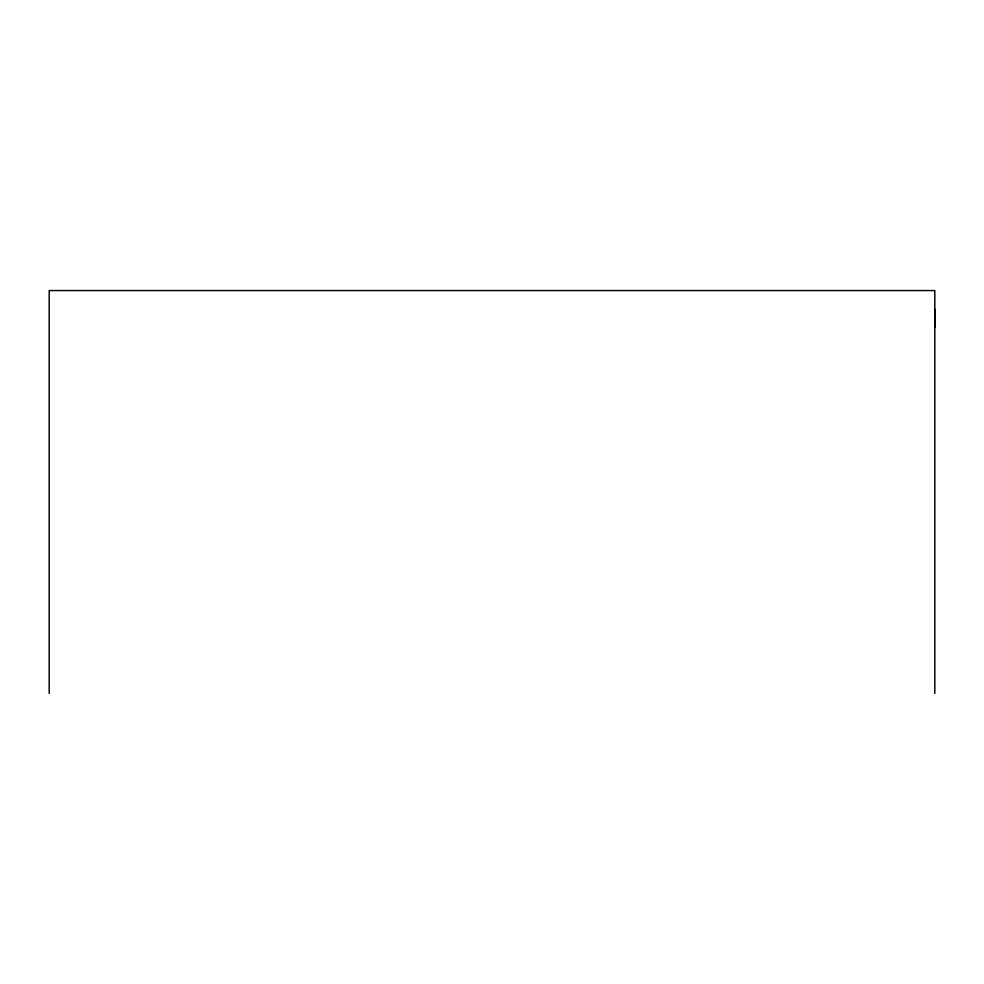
<?xml version="1.0" encoding="UTF-8"?>
<svg xmlns="http://www.w3.org/2000/svg" width="984" height="984" viewBox="0 0 984 984"><rect width="100%" height="100%" fill="white"/><g stroke="black" fill="none" stroke-linecap="round" stroke-linejoin="round"><path stroke-width="1.48" d="M934.8 327.315L934.8 309.197M934.8 693.449L934.8 290.551L49.2 290.551L49.2 693.449"/></g></svg>
